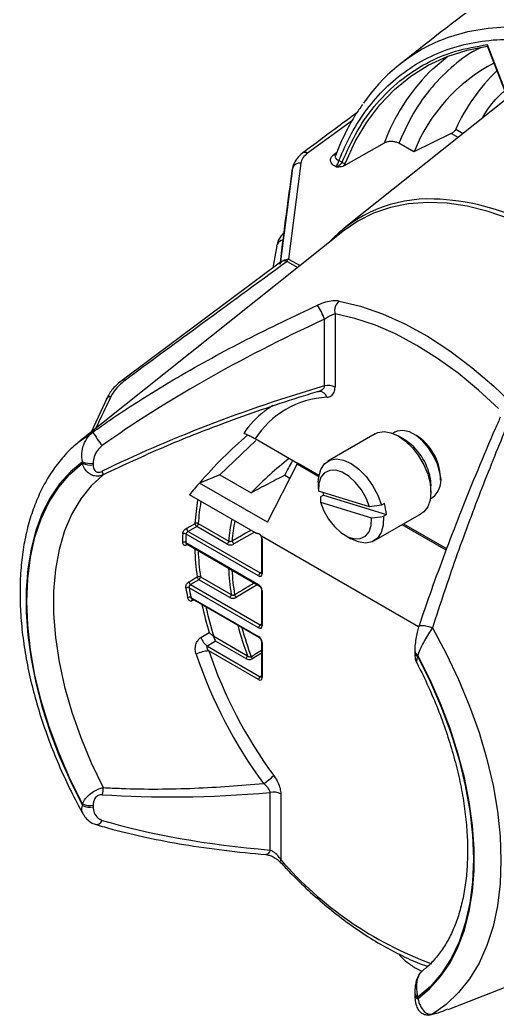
# Model space of a CAD drawing. Extents: x 8 to 113, y 0 to 87.
# Drawn here: x 10.37 to 13.21, y 2.45 to 8.39 of the extents above; entities that cross this region are included whole.
import ezdxf

# ---------------------------------------------------------------- set-up
doc = ezdxf.new("R2010")
doc.units = 0
doc.header["$MEASUREMENT"] = 0
doc.layers.add('OBJECT', color=7, linetype='CONTINUOUS')

msp = doc.modelspace()

# ---------------------------------------------------------------- linework, layer by layer
at = {"layer": 'OBJECT'}
for p, q in [((13.1526, 8.2376), (13.3171, 7.8134)), ((13.1528, 8.2451), (13.3192, 7.8161)), ((13.2736, 7.9257), (12.3003, 7.1492)), ((12.3489, 7.7929), (12.0817, 7.5983)), ((12.9649, 7.7398), (13.0095, 7.715)), ((12.9385, 7.7143), (12.7164, 7.6058)), ((12.9798, 7.6913), (12.9385, 7.7143)), ((12.2367, 7.5882), (12.2563, 7.6024)), ((12.5382, 7.6572), (12.2968, 7.5204)), ((12.7164, 7.6058), (12.6257, 7.6564)), ((12.2685, 7.554), (12.2878, 7.5432)), ((11.9904, 7.5026), (11.9173, 6.9323)), ((11.9922, 7.508), (11.9192, 6.9365)), ((12.0418, 7.5384), (11.968, 6.9648)), ((11.992, 7.5066), (11.9904, 7.5026)), ((11.9982, 7.5233), (11.9922, 7.508)), ((11.9948, 7.5203), (11.9923, 7.5084)), ((11.9969, 7.5238), (11.9949, 7.518)), ((12.0008, 7.5299), (11.9982, 7.5233)), ((12.2544, 7.5136), (12.2479, 7.5172)), ((12.2916, 7.1296), (10.7255, 5.8803)), ((11.8982, 7.0443), (11.8752, 6.9136)), ((11.9279, 6.953), (10.9776, 6.2433)), ((11.9604, 6.9513), (12.0229, 6.9152)), ((11.968, 6.9648), (12.0369, 6.9264)), ((12.1827, 6.2094), (12.1827, 6.6065)), ((12.2457, 6.6391), (12.2457, 6.2013)), ((10.8861, 6.1375), (10.7919, 5.9332)), ((12.1493, 6.1751), (12.1511, 6.1758)), ((10.7255, 5.8803), (10.8019, 5.9331)), ((11.5594, 5.6781), (11.7736, 5.8834)), ((12.0217, 5.7459), (11.7686, 5.8921)), ((12.4857, 5.9227), (12.2029, 5.7594)), ((12.6027, 5.9324), (12.5898, 5.925)), ((12.6586, 5.8886), (12.6233, 5.909)), ((12.7293, 5.9131), (12.7152, 5.9213)), ((10.74, 5.7466), (10.74, 5.7561)), ((10.803, 5.748), (10.803, 5.7386)), ((11.8425, 5.3946), (12.0197, 5.7408)), ((12.1482, 5.6666), (12.0197, 5.7408)), ((12.0225, 5.75), (12.1499, 5.6764)), ((11.5594, 5.6781), (11.4366, 5.6289)), ((11.5594, 5.6781), (11.7456, 5.5706)), ((11.9456, 5.6752), (11.9768, 5.6571)), ((12.8135, 5.6572), (12.8177, 5.6131)), ((12.8742, 5.6457), (12.8742, 5.6621)), ((11.8425, 5.3946), (11.4366, 5.6289)), ((12.1459, 5.6335), (12.1459, 5.5927)), ((12.8177, 5.5723), (12.8177, 5.6131)), ((11.7721, 5.3317), (11.3779, 5.5593)), ((12.4518, 5.4871), (12.1462, 5.5811)), ((12.1588, 5.5457), (12.1583, 5.5145)), ((12.1765, 5.5559), (12.1588, 5.5457)), ((12.1765, 5.5559), (12.5517, 5.4404)), ((12.8148, 5.5353), (12.8276, 5.5427)), ((12.1583, 5.5145), (12.4638, 5.4205)), ((12.522, 5.4968), (12.4518, 5.4871)), ((12.5396, 5.507), (12.522, 5.4968)), ((12.4779, 5.2831), (12.7607, 5.4463)), ((12.534, 5.4302), (12.5517, 5.4404)), ((11.421, 5.3688), (11.3701, 5.3399)), ((11.6024, 5.2641), (11.421, 5.3688)), ((11.4303, 5.3864), (11.6117, 5.2817)), ((12.9073, 5.2284), (12.6453, 5.3797)), ((12.6546, 5.3851), (12.9106, 5.2373)), ((11.7899, 5.0746), (11.3573, 5.3243)), ((11.3701, 5.3399), (11.7992, 5.0922)), ((11.7662, 5.3351), (11.6423, 5.2652)), ((11.8066, 5.3019), (11.8066, 5.0929)), ((12.7442, 4.7705), (11.8074, 5.3113)), ((11.811, 5.2958), (11.811, 5.0868)), ((12.305, 5.3171), (12.3404, 5.2967)), ((11.3561, 5.2732), (11.7899, 5.0228)), ((11.3668, 5.262), (11.3572, 5.2589)), ((11.36, 5.2659), (11.793, 5.0159)), ((11.4337, 5.052), (11.384, 5.0224)), ((11.6175, 4.946), (11.4337, 5.052)), ((11.443, 5.0696), (11.6268, 4.9635)), ((11.7992, 5.0922), (11.8066, 5.0988)), ((11.8066, 5.0929), (11.8066, 5.0927)), ((11.7899, 4.7652), (11.3762, 5.004)), ((11.384, 5.0224), (11.7992, 4.7827)), ((11.7822, 5.0222), (11.6571, 4.9472)), ((11.8066, 4.9925), (11.8066, 4.7834)), ((11.3856, 4.9467), (11.7899, 4.7133)), ((11.4052, 4.9303), (11.3921, 4.9265)), ((11.393, 4.9374), (11.793, 4.7065)), ((11.811, 4.9863), (11.811, 4.7773)), ((11.7992, 4.7827), (11.8066, 4.7893)), ((11.4462, 4.707), (11.4948, 4.7374)), ((11.5221, 4.7144), (11.7229, 4.5986)), ((11.5338, 4.6848), (11.485, 4.6546)), ((11.485, 4.6546), (11.7992, 4.4732)), ((11.7136, 4.581), (11.5338, 4.6848)), ((11.8066, 4.683), (11.8066, 4.474)), ((11.811, 4.6769), (11.811, 4.4678)), ((11.7899, 4.4557), (11.4929, 4.6271)), ((11.8066, 4.6139), (11.7549, 4.5813)), ((12.7211, 4.6275), (12.7211, 4.6268)), ((12.7211, 4.6268), (12.7211, 4.6174)), ((12.7386, 4.6023), (12.7386, 4.5929)), ((11.7992, 4.4732), (11.8066, 4.4798)), ((11.8592, 3.4387), (11.8592, 3.782)), ((11.9222, 3.7739), (11.9222, 3.3811)), ((10.74, 3.7048), (10.74, 3.7143)), ((10.803, 3.7062), (10.803, 3.6968)), ((12.9197, 2.4875), (14.5927, 3.1436)), ((12.7746, 2.7248), (12.7637, 2.7147)), ((12.7637, 2.7147), (12.769, 2.7189)), ((12.7211, 2.585), (12.7211, 2.5756)), ((12.7386, 2.5605), (12.7386, 2.5511)), ((12.8118, 2.4556), (12.8216, 2.4578)), ((12.8119, 2.4556), (12.8258, 2.4601))]:
    msp.add_line(p, q, dxfattribs=at)
at = {"layer": 'OBJECT', "flags": 128}
for points in [[(12.8655, 8.2669), (12.9221, 8.2889), (13.0378, 8.3228), (13.1592, 8.3441), (13.2857, 8.3527), (13.4167, 8.3485), (13.5517, 8.3316), (13.6899, 8.3021), (13.8308, 8.26), (13.9339, 8.2219)], [(12.3082, 7.5392), (12.3666, 7.6664), (12.4351, 7.7824), (12.5133, 7.8866), (12.6008, 7.9783), (12.6971, 8.0572), (12.8017, 8.1227), (12.914, 8.1746), (13.0335, 8.2125), (13.1534, 8.2355)], [(12.8074, 8.0805), (12.8287, 8.1012), (12.9179, 8.1761)], [(12.0541, 7.5991), (12.053, 7.5985), (12.0509, 7.597)], [(11.9904, 7.5026), (11.9889, 7.4931), (11.9889, 7.4917)], [(13.2852, 7.2057), (13.1586, 7.2495), (13.0343, 7.2805), (12.9133, 7.2984), (12.7962, 7.3032), (12.6837, 7.2947), (12.5766, 7.2732), (12.4756, 7.2387), (12.3812, 7.1914), (12.2941, 7.1316), (12.2916, 7.1296)], [(11.8982, 7.0443), (11.8998, 7.0519), (11.9001, 7.0526)], [(12.2693, 6.7144), (12.3978, 6.6838), (12.5291, 6.6385), (12.6622, 6.5789), (12.7961, 6.5054), (12.9298, 6.4185), (13.0622, 6.319), (13.1924, 6.2075), (13.3194, 6.085)], [(13.2199, 6.0738), (13.1012, 6.1837), (12.9799, 6.2835), (12.8569, 6.3727), (12.733, 6.4505), (12.6091, 6.5164), (12.486, 6.5701), (12.3646, 6.6111), (12.2457, 6.6391)], [(11.8267, 6.0592), (11.837, 6.067), (11.8753, 6.0926)], [(12.8701, 5.6899), (12.8562, 5.7411), (12.8335, 5.792), (12.8033, 5.8396), (12.7676, 5.8807), (12.7286, 5.9128), (12.6888, 5.934), (12.6506, 5.9428), (12.6165, 5.9387), (12.6027, 5.9324)], [(12.4857, 5.9227), (12.5012, 5.9298), (12.538, 5.9355), (12.579, 5.9287), (12.6223, 5.9096), (12.6656, 5.8792), (12.7067, 5.8391), (12.7437, 5.7912), (12.7747, 5.7379), (12.798, 5.682), (12.8126, 5.6262)], [(12.1459, 5.6335), (12.148, 5.6651), (12.1602, 5.7097), (12.1826, 5.7436), (12.214, 5.7649), (12.2526, 5.7723), (12.2962, 5.7654), (12.3423, 5.7447), (12.3883, 5.7112), (12.4315, 5.667), (12.4696, 5.6145), (12.5003, 5.5566), (12.522, 5.4968)], [(10.74, 5.7561), (10.6679, 5.6955), (10.6035, 5.6236), (10.5474, 5.541), (10.5001, 5.4483), (10.4618, 5.3461), (10.4328, 5.2352), (10.4134, 5.1165), (10.4036, 4.9906), (10.4036, 4.8587), (10.4134, 4.7216), (10.4328, 4.5804), (10.4618, 4.4361), (10.5001, 4.2897), (10.5474, 4.1423), (10.6035, 3.9949), (10.6679, 3.8488), (10.74, 3.7048)], [(10.74, 3.7143), (10.6648, 3.8659), (10.5983, 4.0198), (10.5411, 4.1748), (10.4936, 4.3296), (10.4563, 4.483), (10.4294, 4.6337), (10.4132, 4.7805), (10.4078, 4.9223), (10.4132, 5.0577), (10.4294, 5.1858), (10.4563, 5.3055), (10.4936, 5.4158), (10.5411, 5.5158), (10.5983, 5.6048), (10.6648, 5.6819), (10.74, 5.7466)], [(12.4518, 5.4871), (12.4315, 5.5393), (12.403, 5.5889), (12.3682, 5.6329), (12.3293, 5.6683), (12.2889, 5.6929), (12.2495, 5.7051), (12.2136, 5.704), (12.1837, 5.6897), (12.1617, 5.6632), (12.1489, 5.6263), (12.1462, 5.5811)], [(10.864, 5.6785), (10.7923, 5.6128), (10.7296, 5.5346), (10.6765, 5.4445), (10.6335, 5.3435), (10.6008, 5.2323), (10.5789, 5.112), (10.5679, 4.9835), (10.5679, 4.8482), (10.5789, 4.707), (10.6008, 4.5614), (10.6335, 4.4126), (10.6765, 4.2618), (10.7296, 4.1105), (10.7923, 3.9599), (10.864, 3.8114)], [(12.8126, 5.6262), (12.8177, 5.5733), (12.813, 5.526), (12.7988, 5.4867), (12.7758, 5.4573), (12.7607, 5.4463)], [(12.1583, 5.5145), (12.1785, 5.4624), (12.207, 5.4127), (12.2418, 5.3687), (12.2807, 5.3333), (12.3212, 5.3087), (12.3606, 5.2966), (12.3964, 5.2977), (12.4263, 5.3119), (12.4484, 5.3384), (12.4612, 5.3754), (12.4638, 5.4205)], [(12.534, 5.4302), (12.5328, 5.3774), (12.5206, 5.3328), (12.4981, 5.2989), (12.4667, 5.2776), (12.4281, 5.2702), (12.3846, 5.277), (12.3404, 5.2967)], [(12.7441, 4.7699), (12.7475, 4.7745), (12.7551, 4.7779), (12.7661, 4.7792), (12.7798, 4.7785), (12.7951, 4.7756), (12.8108, 4.7709), (12.8258, 4.7647)], [(12.8258, 4.7647), (12.9082, 4.6119), (12.9824, 4.456), (13.0479, 4.2981), (13.1042, 4.1395), (13.1508, 3.9813), (13.1875, 3.8247), (13.2138, 3.6709), (13.2297, 3.521), (13.235, 3.3762), (13.2297, 3.2375), (13.2138, 3.1059), (13.1875, 2.9826), (13.1508, 2.8683), (13.1042, 2.7639), (13.0479, 2.6703), (12.9824, 2.588), (12.9082, 2.5178), (12.8258, 2.4601)], [(12.7386, 2.5511), (12.8108, 2.6117), (12.8752, 2.6835), (12.9312, 2.7661), (12.9786, 2.8588), (13.0169, 2.961), (13.0459, 3.0719), (13.0653, 3.1907), (13.0751, 3.3165), (13.0751, 3.4484), (13.0653, 3.5855), (13.0459, 3.7268), (13.0169, 3.8711), (12.9786, 4.0175), (12.9312, 4.1649), (12.8752, 4.3122), (12.8108, 4.4584), (12.7386, 4.6023)], [(12.7386, 4.5929), (12.8139, 4.4413), (12.8804, 4.2874), (12.9376, 4.1324), (12.985, 3.9775), (13.0224, 3.8241), (13.0492, 3.6734), (13.0655, 3.5266), (13.0709, 3.3849), (13.0655, 3.2495), (13.0492, 3.1214), (13.0224, 3.0017), (12.985, 2.8914), (12.9376, 2.7913), (12.8804, 2.7024), (12.8139, 2.6252), (12.7386, 2.5605)], [(10.8199, 3.5908), (10.821, 3.5905), (10.83, 3.5907), (10.8397, 3.5953), (10.8491, 3.6038), (10.8576, 3.6157)], [(11.8592, 3.4387), (11.8543, 3.4276), (11.8484, 3.4191), (11.842, 3.4136), (11.8354, 3.4114), (11.8336, 3.4114)], [(11.9222, 3.3811), (11.9198, 3.3751), (11.9189, 3.3702), (11.9195, 3.3664), (11.9206, 3.3648)]]:
    msp.add_lwpolyline(points, dxfattribs=at)
at = {"layer": 'OBJECT'}
for centre, radius, start, end in [((13.2824, 7.3031), 1.0501, 113.38966, 145.62268), ((13.6808, 7.2278), 1.2207, 135.68825, 159.40591), ((13.6652, 7.2288), 1.0209, 117.56325, 158.32961), ((13.9521, 7.304), 1.0791, 133.40631, 156.18006), ((12.0671, 7.5705), 0.0314, 62.26496, 114.4523), ((12.2451, 7.6042), 0.0181, 242.40043, 293.5507), ((12.223, 7.5553), 0.0455, 303.25695, 358.37595), ((12.3009, 7.5557), 0.018, 223.65961, 293.94103), ((13.7043, 6.9417), 1.8033, 161.69911, 161.88045), ((12.0372, 7.4902), 0.0484, 84.48268, 158.43204), ((12.8065, 6.5084), 0.8159, 87.95053, 137.47003), ((12.7869, 5.9294), 1.3952, 63.50077, 87.99751), ((11.9414, 7.0352), 0.0449, 98.71001, 157.23394), ((12.3184, 6.6577), 0.0751, 130.83277, 194.34005), ((11.8144, 6.4761), 0.3908, 19.503, 33.24445), ((12.2031, 6.1184), 0.0932, 62.79547, 102.61817), ((12.2238, 5.6006), 0.5406, 92.77345, 147.371), ((12.1503, 6.1265), 0.0494, 16.51679, 89.01018), ((12.1867, 5.5958), 0.5868, 127.84114, 145.83336), ((11.3042, 6.2186), 0.5778, 209.61734, 219.37703), ((12.4738, 5.5974), 0.3449, 9.99132, 57.60959), ((12.5659, 5.6514), 0.3085, 1.97467, 58.01994), ((12.4951, 5.4373), 0.5988, 147.07594, 156.59947), ((10.7826, 5.8389), 0.0932, 242.79557, 282.61803), ((10.7826, 5.8295), 0.0932, 242.79557, 282.61803), ((10.7926, 5.6675), 0.0722, 8.76681, 25.84333), ((12.7452, 5.6462), 0.1323, 308.53272, 19.29074), ((12.6649, 5.3111), 1.2567, 169.93775, 176.49524), ((12.5485, 5.6596), 0.3862, 192.93592, 195.58431), ((12.6797, 5.3096), 1.2517, 170.31979, 176.4844), ((12.204, 5.4119), 0.3488, 4.69096, 15.82467), ((12.6219, 5.2078), 1.0129, 168.27578, 175.82011), ((11.3894, 5.363), 0.0301, 187.78098, 230.06791), ((11.4189, 5.3674), 0.0221, 58.89245, 112.23309), ((11.4404, 5.3919), 0.0301, 187.63942, 230.03894), ((11.407, 5.3875), 0.0234, 306.9003, 357.14406), ((12.6303, 5.2072), 1.0015, 168.7132, 175.57422), ((12.8248, 5.2644), 1.4886, 177.64343, 179.62941), ((11.3461, 5.3048), 0.0225, 60.20426, 112.5253), ((12.8307, 5.2637), 1.4747, 177.6431, 179.62971), ((11.814, 5.3026), 0.00749, 185.50699, 245.85199), ((11.3453, 5.2526), 0.0232, 62.41647, 113.00482), ((11.3666, 5.2587), 0.00943, 131.89181, 178.65756), ((13.1807, 5.3045), 1.7732, 182.15836, 187.65947), ((11.5883, 5.2828), 0.0234, 306.9003, 357.14406), ((11.6617, 5.2882), 0.0301, 187.14664, 229.95307), ((13.2056, 5.3058), 1.7783, 182.56919, 187.63208), ((13.1314, 5.2018), 1.5233, 183.02134, 189.0001), ((13.1585, 5.2037), 1.5308, 183.5199, 189.04719), ((11.435, 5.0433), 0.0275, 72.93014, 115.05835), ((11.4525, 5.0756), 0.0301, 194.12906, 231.32933), ((11.4197, 5.0707), 0.0234, 306.8988, 357.14556), ((11.8132, 5.0735), 0.0234, 126.89953, 177.1463), ((11.8141, 5.0937), 0.00759, 187.82273, 245.65039), ((11.3686, 4.9768), 0.0282, 74.37797, 115.30921), ((13.3759, 5.3049), 2.0419, 188.5215, 190.16456), ((11.4028, 5.0459), 0.0301, 194.24021, 231.35245), ((13.3765, 5.3037), 2.0227, 188.5212, 190.16487), ((11.7971, 5.0219), 0.0073, 173.24619, 235.3748), ((11.8138, 4.9931), 0.00731, 184.81416, 246.7272), ((11.3789, 4.9178), 0.0297, 77.01708, 115.74623), ((11.4031, 4.9285), 0.0112, 136.27311, 190.33899), ((11.6034, 4.9646), 0.0234, 306.8988, 357.14556), ((11.6758, 4.9707), 0.03, 195.04265, 231.52101), ((13.7, 5.3917), 2.3002, 192.26248, 196.52676), ((13.7372, 5.4), 2.3187, 192.70929, 197.19797), ((13.6484, 5.3063), 2.0515, 194.86292, 200.18), ((13.6731, 5.313), 2.0575, 195.4115, 200.48452), ((11.8132, 4.764), 0.0234, 126.89803, 177.1478), ((11.8138, 4.784), 0.0073, 184.56005, 246.75883), ((11.5561, 4.7479), 0.1173, 200.42982, 232.72444), ((11.5208, 4.693), 0.0215, 86.41922, 96.43057), ((11.5044, 4.7146), 0.0177, 345.19098, 359.46494), ((11.7974, 4.7126), 0.00753, 174.22191, 233.68587), ((11.8138, 4.6836), 0.00731, 184.81416, 246.7272), ((11.5008, 4.449), 0.1783, 92.52557, 117.80043), ((14.0736, 5.5003), 2.8023, 198.59383, 216.45371), ((14.0531, 5.4884), 2.7011, 198.59386, 216.45369), ((11.6995, 4.5997), 0.0234, 306.89922, 357.14514), ((11.772, 4.6043), 0.0287, 203.41548, 233.41555), ((12.7509, 4.6296), 0.0299, 185.4267, 245.89399), ((12.7508, 4.6201), 0.0299, 184.99481, 245.93314), ((11.8132, 4.4545), 0.0234, 126.89845, 177.14738), ((11.8138, 4.4745), 0.0073, 184.56005, 246.75883), ((11.6625, 4.0956), 0.3041, 301.11417, 315.77705), ((10.7378, 3.8085), 0.1263, 341.66693, 1.29481), ((11.8796, 3.691), 0.0932, 62.79547, 102.61817), ((10.7826, 3.7972), 0.0932, 242.79557, 282.61803), ((10.7826, 3.7877), 0.0932, 242.79557, 282.61803), ((13.5857, 4.8272), 2.2042, 221.00039, 249.67288), ((12.7507, 2.5877), 0.0297, 184.18058, 246.00347), ((12.7508, 2.5784), 0.0299, 185.1806, 245.9153)]:
    msp.add_arc(centre, radius, start, end, dxfattribs=at)
for centre, major_axis, ratio, start_param, end_param in [((15.4022, 5.6888), (5.5153, 1.3161), 0.337357, 2.111481, 2.454235), ((13.0282, 5.19), (3.4718, 0.8285), 0.337357, 1.735643, 2.163258), ((12.281, 4.3474), (0.7862, 1.6647), 0.62191, 0.89007, 1.074028), ((12.0129, 5.7433), (0.0074, 0.0131), 0.477465, 4.794175, 5.492307), ((12.1803, 4.2651), (0.9462, 2.0036), 0.62191, 1.14483, 1.188047), ((11.7896, 5.3078), (-0.015, 0.026), 0.586022, 3.934501, 4.515163), ((11.7896, 5.0995), (-0.0152, 0.0264), 0.568869, 2.3637, 3.919643), ((11.8002, 5.1056), (-0.0052, 0.015), 0.538958, 2.465976, 3.364268), ((11.7896, 4.9983), (-0.015, 0.026), 0.586022, 3.934501, 5.490445), ((11.7896, 4.79), (-0.0152, 0.0264), 0.568869, 2.3637, 3.919643), ((11.8002, 4.7961), (-0.0052, 0.015), 0.538958, 2.465976, 3.364268), ((11.7896, 4.6888), (-0.015, 0.026), 0.586022, 3.934501, 5.490445), ((11.7896, 4.4805), (-0.0152, 0.0264), 0.568869, 2.3637, 3.919643), ((11.8002, 4.4867), (-0.0052, 0.015), 0.538958, 2.465976, 3.364268), ((13.0282, 5.19), (3.4718, 0.8285), 0.337357, 3.959263, 4.289807), ((15.4022, 5.6888), (5.5153, 1.3161), 0.337357, 3.668286, 3.937132)]:
    msp.add_ellipse(centre, major_axis=major_axis, ratio=ratio, start_param=start_param, end_param=end_param, dxfattribs=at)
for points, knots in [([(15.2197, 9.9761), (15.1033, 9.9008), (14.8029, 9.7064), (14.3266, 9.3815), (13.7902, 9.0032), (13.263, 8.6144), (12.8785, 8.3232), (12.6724, 8.1588), (12.6365, 8.1302)], [0, 0, 0, 0, 0.130614, 0.3372653, 0.5438032, 0.7501944, 0.9564046, 1, 1, 1, 1]), ([(12.2685, 7.554), (12.2924, 7.6087), (12.3406, 7.7189), (12.4342, 7.8625), (12.5443, 7.9895), (12.6717, 8.0957), (12.8151, 8.1794), (12.9724, 8.2387), (13.1417, 8.2725), (13.3207, 8.2808), (13.5063, 8.2631), (13.6841, 8.2261), (13.801, 8.1845), (13.8532, 8.166)], [0, 0, 0, 0, 0.088772, 0.178979, 0.270527, 0.364034, 0.458099, 0.55261, 0.647126, 0.741191, 0.834692, 0.926246, 1, 1, 1, 1]), ([(12.2878, 7.5432), (12.3169, 7.6076), (12.3752, 7.7369), (12.4921, 7.8985), (12.6293, 8.034), (12.7871, 8.1379), (12.9608, 8.2121), (13.0889, 8.2341), (13.1528, 8.2451)], [0, 0, 0, 0, 0.165461, 0.332207, 0.5, 0.667784, 0.834534, 1, 1, 1, 1]), ([(13.1143, 8.226), (13.1111, 8.2246), (13.0521, 8.1998), (12.9528, 8.1236), (12.8207, 7.9963), (12.7096, 7.841), (12.6536, 7.7178), (12.6257, 7.6564)], [0, 0, 0, 0, 0.014572, 0.262122, 0.509686, 0.755758, 1, 1, 1, 1]), ([(13.1528, 8.2451), (13.1524, 8.2435), (13.1518, 8.2405), (13.1524, 8.2385), (13.1527, 8.2376)], [0, 0, 0, 0, 0.543604, 1, 1, 1, 1]), ([(13.123, 7.8056), (13.1272, 7.8128), (13.1578, 7.8666), (13.2025, 7.922), (13.2479, 7.9624), (13.2564, 7.9699)], [0, 0, 0, 0, 0.112305, 0.834724, 1, 1, 1, 1]), ([(12.4088, 7.8869), (12.395, 7.8674), (12.3592, 7.8166), (12.31, 7.725), (12.2703, 7.6425), (12.2525, 7.5922), (12.2487, 7.5814)], [0, 0, 0, 0, 0.215499, 0.560292, 0.905585, 1, 1, 1, 1]), ([(12.3755, 7.838), (12.3379, 7.8104), (12.23, 7.731), (12.1235, 7.6511), (12.0541, 7.5991)], [0, 0, 0, 0, 0.348722, 1, 1, 1, 1]), ([(12.9649, 7.7398), (12.9638, 7.7377), (12.9614, 7.7335), (12.9552, 7.7264), (12.9479, 7.72), (12.942, 7.7161), (12.9391, 7.7146), (12.9385, 7.7143)], [0, 0, 0, 0, 0.243971, 0.488094, 0.725807, 0.945379, 1, 1, 1, 1]), ([(12.6257, 7.6564), (12.6197, 7.6591), (12.6077, 7.6646), (12.5851, 7.6677), (12.5628, 7.6663), (12.5471, 7.6619), (12.5401, 7.6582), (12.5382, 7.6572)], [0, 0, 0, 0, 0.238726, 0.477734, 0.707735, 0.921561, 1, 1, 1, 1]), ([(12.0509, 7.597), (12.0388, 7.5865), (12.0143, 7.5654), (12.0026, 7.5392), (11.9967, 7.526)], [0, 0, 0, 0, 0.49383, 1, 1, 1, 1]), ([(12.0112, 7.5526), (12.0103, 7.5517), (12.0072, 7.5488), (12.0064, 7.5452), (12.0058, 7.5427)], [0, 0, 0, 0, 0.289313, 1, 1, 1, 1]), ([(12.0817, 7.5983), (12.0713, 7.5891), (12.0504, 7.5707), (12.0447, 7.5492), (12.0418, 7.5384)], [0, 0, 0, 0, 0.498504, 1, 1, 1, 1]), ([(12.2479, 7.5172), (12.2407, 7.5221), (12.2262, 7.532), (12.2171, 7.551), (12.2189, 7.5711), (12.2308, 7.5825), (12.2367, 7.5882)], [0, 0, 0, 0, 0.250172, 0.500067, 0.749913, 1, 1, 1, 1]), ([(12.248, 7.5816), (12.2475, 7.5802), (12.2463, 7.5768), (12.2474, 7.5697), (12.2534, 7.561), (12.2635, 7.5563), (12.2685, 7.554)], [0, 0, 0, 0, 0.118962, 0.305994, 0.65275, 1, 1, 1, 1]), ([(12.2878, 7.5432), (12.2861, 7.5409), (12.2826, 7.5363), (12.2755, 7.5293), (12.269, 7.5237), (12.2638, 7.5197), (12.2589, 7.5162), (12.2559, 7.5145), (12.2544, 7.5136)], [0, 0, 0, 0, 0.250064, 0.499105, 0.634955, 0.762997, 0.884268, 1, 1, 1, 1]), ([(11.9889, 7.4917), (11.9769, 7.4055), (11.9516, 7.2236), (11.9297, 7.0415), (11.9182, 6.9457)], [0, 0, 0, 0, 0.474004, 1, 1, 1, 1]), ([(12.2968, 7.5204), (12.2955, 7.5197), (12.2897, 7.5169), (12.2746, 7.515), (12.2617, 7.5141), (12.2544, 7.5136)], [0, 0, 0, 0, 0.118324, 0.498391, 1, 1, 1, 1]), ([(12.2968, 7.5204), (12.2993, 7.5237), (12.3042, 7.5304), (12.3068, 7.5363), (12.3082, 7.5392)], [0, 0, 0, 0, 0.499883, 1, 1, 1, 1]), ([(11.9415, 7.1212), (11.9355, 7.1158), (11.913, 7.0954), (11.9055, 7.0707), (11.9001, 7.0525)], [0, 0, 0, 0, 0.26742, 1, 1, 1, 1]), ([(11.9604, 6.9513), (11.78, 6.8193), (11.4579, 6.5837), (11.1372, 6.3473), (10.9961, 6.2433)], [0, 0, 0, 0, 0.560011, 1, 1, 1, 1]), ([(11.9247, 6.9456), (11.9252, 6.9464), (11.9279, 6.9512), (11.9374, 6.9578), (11.9518, 6.964), (11.9627, 6.9645), (11.968, 6.9648)], [0, 0, 0, 0, 0.061739, 0.379602, 0.697468, 1, 1, 1, 1]), ([(11.9281, 6.9526), (11.931, 6.9544), (11.9374, 6.9582), (11.9491, 6.9569), (11.9571, 6.9529), (11.9604, 6.9513)], [0, 0, 0, 0, 0.344846, 0.734108, 1, 1, 1, 1]), ([(11.968, 6.9648), (11.968, 6.9648), (11.968, 6.9648), (11.9679, 6.9647), (11.9676, 6.9645), (11.9663, 6.9637), (11.962, 6.9606), (11.9582, 6.9567), (11.9552, 6.9536)], [0, 0, 0, 0, 0.002609, 0.007282, 0.022879, 0.079009, 0.290956, 1, 1, 1, 1]), ([(12.2693, 6.7144), (12.2575, 6.7155), (12.2339, 6.7175), (12.188, 6.7091), (12.1571, 6.6967), (12.1412, 6.6903)], [0, 0, 0, 0, 0.326541, 0.652944, 1, 1, 1, 1]), ([(10.8019, 5.9331), (10.8345, 5.9562), (10.9976, 6.0717), (11.3008, 6.261), (11.7164, 6.4896), (11.9994, 6.6233), (12.1412, 6.6903)], [0, 0, 0, 0, 0.077798, 0.389331, 0.69397, 1, 1, 1, 1]), ([(12.1827, 6.6065), (12.1911, 6.6122), (12.2071, 6.623), (12.229, 6.6342), (12.2402, 6.6375), (12.2457, 6.6391)], [0, 0, 0, 0, 0.364059, 0.694188, 1, 1, 1, 1]), ([(10.9771, 6.2429), (10.957, 6.2262), (10.9166, 6.1926), (10.8949, 6.1537), (10.884, 6.1341)], [0, 0, 0, 0, 0.49863, 1, 1, 1, 1]), ([(10.9961, 6.2433), (10.9775, 6.2282), (10.9401, 6.1979), (10.9194, 6.1627), (10.909, 6.145)], [0, 0, 0, 0, 0.498895, 1, 1, 1, 1]), ([(10.9772, 6.2427), (10.9776, 6.2431), (10.979, 6.2444), (10.9823, 6.2454), (10.9881, 6.2461), (10.9929, 6.2444), (10.9961, 6.2433)], [0, 0, 0, 0, 0.091391, 0.3305765, 0.5648025, 1, 1, 1, 1]), ([(12.1827, 6.2094), (12.1815, 6.2044), (12.179, 6.1945), (12.1667, 6.1822), (12.153, 6.1758), (12.1425, 6.1738), (12.14, 6.1733)], [0, 0, 0, 0, 0.246549, 0.4912197, 0.8763844, 1, 1, 1, 1]), ([(12.1977, 6.1405), (12.2067, 6.1425), (12.2247, 6.1463), (12.2422, 6.1683), (12.2446, 6.1907), (12.2457, 6.2013)], [0, 0, 0, 0, 0.345196, 0.691453, 1, 1, 1, 1]), ([(10.909, 6.145), (10.8854, 6.095), (10.8553, 6.0314), (10.8249, 5.9679), (10.8183, 5.9543)], [0, 0, 0, 0, 0.785645, 1, 1, 1, 1]), ([(12.14, 6.1733), (12.1028, 6.1618), (11.9166, 6.1043), (11.6094, 5.9981), (11.2201, 5.8455), (10.9829, 5.7342), (10.864, 5.6785)], [0, 0, 0, 0, 0.086248, 0.431389, 0.715149, 1, 1, 1, 1]), ([(10.8823, 6.1265), (10.8826, 6.1293), (10.883, 6.1334), (10.8854, 6.1365), (10.8862, 6.1375)], [0, 0, 0, 0, 0.696002, 1, 1, 1, 1]), ([(10.8862, 6.1375), (10.8863, 6.1377), (10.8873, 6.1392), (10.89, 6.1413), (10.8942, 6.1436), (10.9005, 6.1455), (10.9056, 6.1452), (10.909, 6.145)], [0, 0, 0, 0, 0.036929, 0.237547, 0.438175, 0.634673, 1, 1, 1, 1]), ([(13.3194, 6.085), (13.3129, 6.0698), (13.2937, 6.0246), (13.2239, 5.8578), (13.1112, 5.5767), (12.9642, 5.1848), (12.8719, 4.9047), (12.8258, 4.7647)], [0, 0, 0, 0, 0.037504, 0.11146, 0.407416, 0.703808, 1, 1, 1, 1]), ([(13.231, 6.0217), (13.2208, 5.9986), (13.1756, 5.8957), (13.0981, 5.7125), (13.0014, 5.4742), (12.9123, 5.2439), (12.833, 5.0281), (12.7779, 4.8707), (12.7499, 4.7873), (12.7441, 4.7699)], [0, 0, 0, 0, 0.060028, 0.267454, 0.462674, 0.64546, 0.81583, 0.961512, 1, 1, 1, 1]), ([(10.7282, 5.8805), (10.7179, 5.8728), (10.6818, 5.8458), (10.6271, 5.7888), (10.5646, 5.7104), (10.5104, 5.6221), (10.4643, 5.5251), (10.4267, 5.4196), (10.3979, 5.3063), (10.3782, 5.186), (10.3676, 5.0594), (10.3663, 4.9276), (10.3742, 4.7914), (10.3911, 4.6517), (10.417, 4.5093), (10.4515, 4.3653), (10.4945, 4.2203), (10.5455, 4.0753), (10.6045, 3.9312), (10.6693, 3.791), (10.7178, 3.7005), (10.7414, 3.6564)], [0, 0, 0, 0, 0.020756, 0.07301, 0.125566, 0.178601, 0.2322, 0.286351, 0.34097, 0.395934, 0.451115, 0.506409, 0.561732, 0.617029, 0.672278, 0.727471, 0.782609, 0.837696, 0.892743, 0.94776, 1, 1, 1, 1]), ([(10.74, 5.7561), (10.7376, 5.7726), (10.7325, 5.806), (10.7452, 5.8591), (10.769, 5.904), (10.7924, 5.9247), (10.8019, 5.9331)], [0, 0, 0, 0, 0.261321, 0.527902, 0.808326, 1, 1, 1, 1]), ([(11.7259, 5.9167), (11.6757, 5.872), (11.5749, 5.7824), (11.4828, 5.6802), (11.4366, 5.6289)], [0, 0, 0, 0, 0.498207, 1, 1, 1, 1]), ([(11.7686, 5.8921), (11.7647, 5.8943), (11.757, 5.8987), (11.7435, 5.9059), (11.7308, 5.9123), (11.7184, 5.9183), (11.7081, 5.9228), (11.7033, 5.9246), (11.7012, 5.9254)], [0, 0, 0, 0, 0.159898, 0.320834, 0.466381, 0.608639, 0.822533, 1, 1, 1, 1]), ([(10.8576, 5.8521), (10.8499, 5.8454), (10.831, 5.829), (10.812, 5.7955), (10.8036, 5.7667), (10.8031, 5.751), (10.803, 5.748)], [0, 0, 0, 0, 0.230481, 0.56858, 0.916913, 1, 1, 1, 1]), ([(10.864, 5.6785), (10.855, 5.6753), (10.8355, 5.6683), (10.805, 5.6707), (10.7773, 5.6842), (10.7552, 5.7077), (10.7444, 5.7304), (10.7406, 5.7444), (10.74, 5.7466)], [0, 0, 0, 0, 0.16721, 0.364972, 0.550352, 0.742656, 0.959322, 1, 1, 1, 1]), ([(10.803, 5.7386), (10.8036, 5.7304), (10.8046, 5.7175), (10.8127, 5.7033), (10.8219, 5.6959), (10.8328, 5.6929), (10.845, 5.6936), (10.8532, 5.6971), (10.8576, 5.6989)], [0, 0, 0, 0, 0.298811, 0.473694, 0.618554, 0.738235, 0.858033, 1, 1, 1, 1]), ([(11.9456, 5.6752), (11.9122, 5.6578), (11.8454, 5.623), (11.7788, 5.5881), (11.7456, 5.5706)], [0, 0, 0, 0, 0.500001, 1, 1, 1, 1]), ([(12.4638, 5.4205), (12.4641, 5.4205), (12.4875, 5.4238), (12.5109, 5.427), (12.534, 5.4302)], [0, 0, 0, 0, 0.013758, 1, 1, 1, 1]), ([(11.3375, 5.3256), (11.3375, 5.3264), (11.3378, 5.3299), (11.3397, 5.3367), (11.3447, 5.3456), (11.3516, 5.3535), (11.3569, 5.3571), (11.3596, 5.3589)], [0, 0, 0, 0, 0.064654, 0.299342, 0.533646, 0.766801, 1, 1, 1, 1]), ([(11.3596, 5.3589), (11.3675, 5.3634), (11.3844, 5.3731), (11.4014, 5.3827), (11.4105, 5.3879)], [0, 0, 0, 0, 0.463779, 1, 1, 1, 1]), ([(11.6318, 5.2845), (11.6397, 5.289), (11.6771, 5.3102), (11.7144, 5.3313), (11.7439, 5.348)], [0, 0, 0, 0, 0.211292, 1, 1, 1, 1]), ([(11.3701, 5.3399), (11.3696, 5.3397), (11.3676, 5.3387), (11.3642, 5.3364), (11.3607, 5.3326), (11.3581, 5.3284), (11.3576, 5.3257), (11.3573, 5.3243)], [0, 0, 0, 0, 0.073701, 0.314775, 0.54763, 0.773675, 1, 1, 1, 1]), ([(11.7721, 5.3317), (11.774, 5.3311), (11.7807, 5.3288), (11.7918, 5.3281), (11.8001, 5.3188), (11.805, 5.3138), (11.8074, 5.3113)], [0, 0, 0, 0, 0.14924, 0.508742, 0.752981, 1, 1, 1, 1]), ([(11.7911, 5.3264), (11.7903, 5.3265), (11.7858, 5.3269), (11.7789, 5.3285), (11.774, 5.3308), (11.7721, 5.3317)], [0, 0, 0, 0, 0.115323, 0.637717, 1, 1, 1, 1]), ([(11.7912, 5.3262), (11.7915, 5.3261), (11.7922, 5.3259), (11.7943, 5.3247), (11.7958, 5.3233), (11.7962, 5.3229)], [0, 0, 0, 0, 0.36176, 0.82007, 1, 1, 1, 1]), ([(11.7962, 5.3229), (11.7969, 5.3223), (11.7987, 5.3207), (11.8017, 5.3166), (11.8046, 5.3113), (11.8062, 5.3062), (11.8065, 5.3032), (11.8066, 5.3021), (11.8066, 5.3019)], [0, 0, 0, 0, 0.121838, 0.333734, 0.556485, 0.780748, 0.972555, 1, 1, 1, 1]), ([(11.3363, 5.274), (11.3365, 5.2714), (11.337, 5.2661), (11.3411, 5.2605), (11.3472, 5.2576), (11.353, 5.2577), (11.3564, 5.2587), (11.3572, 5.2589)], [0, 0, 0, 0, 0.232712, 0.465419, 0.698157, 0.930953, 1, 1, 1, 1]), ([(11.3561, 5.2732), (11.3561, 5.2729), (11.3561, 5.2713), (11.357, 5.2686), (11.3586, 5.2665), (11.3599, 5.266), (11.36, 5.266)], [0, 0, 0, 0, 0.096857, 0.522145, 0.962873, 1, 1, 1, 1]), ([(11.3597, 5.2661), (11.3597, 5.2661), (11.3597, 5.2661), (11.3599, 5.266), (11.3599, 5.2659)], [0, 0, 0, 0, 0.81162, 1, 1, 1, 1]), ([(11.6024, 5.2641), (11.605, 5.2629), (11.6103, 5.2605), (11.6204, 5.2594), (11.6307, 5.2605), (11.638, 5.2629), (11.6416, 5.2648), (11.6423, 5.2652)], [0, 0, 0, 0, 0.232588, 0.465093, 0.69943, 0.935279, 1, 1, 1, 1]), ([(11.6117, 5.2817), (11.6133, 5.2811), (11.6163, 5.2801), (11.6218, 5.2804), (11.6273, 5.2818), (11.6303, 5.2836), (11.6318, 5.2845)], [0, 0, 0, 0, 0.267269, 0.5128379, 0.7563559, 1, 1, 1, 1]), ([(11.3736, 5.0385), (11.3813, 5.0431), (11.3979, 5.053), (11.4145, 5.0629), (11.4233, 5.0682)], [0, 0, 0, 0, 0.4652587, 1, 1, 1, 1]), ([(11.8066, 5.0929), (11.8065, 5.0921), (11.8064, 5.0907), (11.8064, 5.0908), (11.8064, 5.0909)], [0, 0, 0, 0, 0.59624, 1, 1, 1, 1]), ([(11.3565, 5.0023), (11.3564, 5.0036), (11.3559, 5.0078), (11.3568, 5.0156), (11.3605, 5.0249), (11.3662, 5.0331), (11.3712, 5.0367), (11.3736, 5.0385)], [0, 0, 0, 0, 0.095671, 0.323993, 0.549161, 0.774592, 1, 1, 1, 1]), ([(11.384, 5.0224), (11.3834, 5.022), (11.3815, 5.021), (11.3787, 5.0183), (11.3763, 5.014), (11.3753, 5.0089), (11.3759, 5.0056), (11.3762, 5.004)], [0, 0, 0, 0, 0.100319, 0.310213, 0.530305, 0.765482, 1, 1, 1, 1]), ([(11.6468, 4.9629), (11.6545, 4.9676), (11.6929, 4.9907), (11.7318, 5.0141), (11.763, 5.0328), (11.7634, 5.033)], [0, 0, 0, 0, 0.1978318, 0.989151, 1, 1, 1, 1]), ([(11.793, 5.0159), (11.7939, 5.0153), (11.7959, 5.0141), (11.7994, 5.0104), (11.8027, 5.0056), (11.8052, 5.0002), (11.8064, 4.9954), (11.8065, 4.9933), (11.8066, 4.9925)], [0, 0, 0, 0, 0.1603053, 0.3265105, 0.5048696, 0.6900868, 0.8740255, 1, 1, 1, 1]), ([(11.366, 4.9446), (11.3669, 4.9415), (11.3686, 4.9353), (11.3746, 4.9287), (11.3823, 4.9253), (11.3885, 4.9255), (11.3917, 4.9264), (11.3921, 4.9265)], [0, 0, 0, 0, 0.242993, 0.485893, 0.730301, 0.969713, 1, 1, 1, 1]), ([(11.3931, 4.9374), (11.393, 4.9374), (11.3912, 4.9381), (11.3882, 4.9411), (11.3865, 4.9448), (11.3856, 4.9467)], [0, 0, 0, 0, 0.020994, 0.483793, 1, 1, 1, 1]), ([(11.6175, 4.946), (11.6201, 4.9447), (11.6254, 4.9423), (11.6355, 4.9412), (11.6456, 4.9423), (11.6528, 4.9448), (11.6563, 4.9467), (11.6571, 4.9472)], [0, 0, 0, 0, 0.234191, 0.46856, 0.698538, 0.924526, 1, 1, 1, 1]), ([(11.6268, 4.9635), (11.6277, 4.9629), (11.6298, 4.9614), (11.6338, 4.9601), (11.6384, 4.9598), (11.6431, 4.9607), (11.6456, 4.9622), (11.6468, 4.9629)], [0, 0, 0, 0, 0.163616, 0.376573, 0.582252, 0.791234, 1, 1, 1, 1]), ([(11.8066, 4.7834), (11.8065, 4.7826), (11.8064, 4.7813), (11.8064, 4.7814), (11.8064, 4.7814)], [0, 0, 0, 0, 0.5962527, 1, 1, 1, 1]), ([(12.7442, 4.7697), (12.741, 4.7593), (12.734, 4.7367), (12.7269, 4.6979), (12.7217, 4.6599), (12.7217, 4.6372), (12.7218, 4.6275)], [0, 0, 0, 0, 0.223835, 0.482492, 0.777126, 1, 1, 1, 1]), ([(12.8258, 4.7647), (12.8178, 4.753), (12.8018, 4.7294), (12.7777, 4.6872), (12.7545, 4.642), (12.7441, 4.616), (12.7386, 4.6023)], [0, 0, 0, 0, 0.223098, 0.450964, 0.711814, 1, 1, 1, 1]), ([(11.4176, 4.6067), (11.4153, 4.6161), (11.4108, 4.6347), (11.4144, 4.6638), (11.4253, 4.6882), (11.4376, 4.7013), (11.4448, 4.7061), (11.4462, 4.707)], [0, 0, 0, 0, 0.25715, 0.5132116, 0.7445024, 0.9536483, 1, 1, 1, 1]), ([(11.4948, 4.7374), (11.4949, 4.7373), (11.4995, 4.7324), (11.5076, 4.7249), (11.5157, 4.717), (11.5184, 4.7143)], [0, 0, 0, 0, 0.009123, 0.676068, 1, 1, 1, 1]), ([(11.5184, 4.7143), (11.5195, 4.7131), (11.5207, 4.7117), (11.5215, 4.7102), (11.5216, 4.7101)], [0, 0, 0, 0, 0.917951, 1, 1, 1, 1]), ([(11.5216, 4.7101), (11.5237, 4.7058), (11.5284, 4.6965), (11.5318, 4.6886), (11.5337, 4.6849), (11.5338, 4.6848)], [0, 0, 0, 0, 0.447472, 0.990904, 1, 1, 1, 1]), ([(11.793, 4.7065), (11.7939, 4.7059), (11.7959, 4.7046), (11.7994, 4.7009), (11.8027, 4.6961), (11.8052, 4.6907), (11.8064, 4.686), (11.8065, 4.6839), (11.8066, 4.683)], [0, 0, 0, 0, 0.160306, 0.326513, 0.504874, 0.690093, 0.874024, 1, 1, 1, 1]), ([(11.485, 4.6546), (11.4847, 4.6545), (11.4837, 4.6541), (11.4824, 4.653), (11.4816, 4.6518), (11.4809, 4.6499), (11.4808, 4.6476), (11.4819, 4.6426), (11.4856, 4.6355), (11.4903, 4.6301), (11.4929, 4.6271)], [0, 0, 0, 0, 0.031538, 0.091736, 0.151947, 0.169898, 0.279914, 0.361158, 0.647937, 1, 1, 1, 1]), ([(11.7136, 4.581), (11.7167, 4.5795), (11.723, 4.5766), (11.7347, 4.5754), (11.7461, 4.5768), (11.752, 4.5798), (11.7549, 4.5813)], [0, 0, 0, 0, 0.266582, 0.534174, 0.773429, 1, 1, 1, 1]), ([(11.7229, 4.5986), (11.7247, 4.597), (11.7281, 4.5941), (11.7339, 4.5915), (11.7389, 4.5908), (11.7428, 4.5913), (11.7447, 4.5924), (11.7457, 4.5929)], [0, 0, 0, 0, 0.290045, 0.546789, 0.725459, 0.862589, 1, 1, 1, 1]), ([(11.7457, 4.5929), (11.7532, 4.5977), (11.7735, 4.6105), (11.7938, 4.6234), (11.8066, 4.6314)], [0, 0, 0, 0, 0.369869, 1, 1, 1, 1]), ([(12.7213, 4.6175), (12.7212, 4.6144), (12.721, 4.6031), (12.7232, 4.5856), (12.7258, 4.5684), (12.7313, 4.56), (12.7322, 4.5588)], [0, 0, 0, 0, 0.150195, 0.548819, 0.932292, 1, 1, 1, 1]), ([(12.7386, 4.5929), (12.7354, 4.5831), (12.73, 4.5668), (12.7317, 4.561), (12.7324, 4.5586)], [0, 0, 0, 0, 0.595389, 1, 1, 1, 1]), ([(12.7316, 4.5582), (12.7363, 4.5491), (12.7639, 4.4963), (12.8099, 4.3982), (12.8662, 4.2637), (12.9148, 4.1287), (12.9556, 3.9944), (12.9882, 3.8616), (13.0127, 3.7315), (13.0287, 3.6049), (13.0364, 3.4828), (13.0357, 3.3662), (13.0269, 3.2558), (13.0101, 3.1524), (12.9856, 3.0567), (12.9538, 2.9693), (12.915, 2.8906), (12.8694, 2.8209), (12.8196, 2.7617), (12.7824, 2.7307), (12.7646, 2.716)], [0, 0, 0, 0, 0.012157, 0.07072, 0.129266, 0.187766, 0.246205, 0.30457, 0.362847, 0.421028, 0.479107, 0.53709, 0.594998, 0.652877, 0.710778, 0.768817, 0.827171, 0.886092, 0.945889, 1, 1, 1, 1]), ([(11.8066, 4.474), (11.8065, 4.4732), (11.8064, 4.4718), (11.8064, 4.4719), (11.8064, 4.4719)], [0, 0, 0, 0, 0.5962527, 1, 1, 1, 1]), ([(11.8804, 3.8835), (11.8815, 3.882), (11.8908, 3.8692), (11.9054, 3.8439), (11.9194, 3.8068), (11.9213, 3.7848), (11.9222, 3.7739)], [0, 0, 0, 0, 0.043244, 0.38492, 0.695334, 1, 1, 1, 1]), ([(10.74, 3.7143), (10.7451, 3.7249), (10.7541, 3.7439), (10.7811, 3.7715), (10.8119, 3.7927), (10.8411, 3.8057), (10.8576, 3.8098), (10.864, 3.8114)], [0, 0, 0, 0, 0.265567, 0.476871, 0.689089, 0.879262, 1, 1, 1, 1]), ([(10.864, 3.8114), (10.8998, 3.8096), (11.079, 3.8008), (11.3968, 3.8022), (11.6822, 3.8245), (11.8196, 3.8352)], [0, 0, 0, 0, 0.114681, 0.573753, 1, 1, 1, 1]), ([(11.8592, 3.782), (11.8576, 3.7874), (11.8542, 3.7988), (11.8407, 3.8167), (11.8282, 3.8285), (11.8205, 3.8345), (11.8196, 3.8352)], [0, 0, 0, 0, 0.2818254, 0.5911683, 0.9531379, 1, 1, 1, 1]), ([(10.8576, 3.7688), (10.8535, 3.7689), (10.8452, 3.7689), (10.8327, 3.7645), (10.8214, 3.7564), (10.8115, 3.7438), (10.8043, 3.7262), (10.8034, 3.7132), (10.803, 3.7062)], [0, 0, 0, 0, 0.1326366, 0.2661887, 0.3879339, 0.5358606, 0.751071, 1, 1, 1, 1]), ([(10.743, 3.6573), (10.7403, 3.6615), (10.7321, 3.6742), (10.7368, 3.6925), (10.74, 3.7048)], [0, 0, 0, 0, 0.330511, 1, 1, 1, 1]), ([(10.803, 3.6968), (10.8046, 3.6845), (10.8078, 3.6596), (10.8272, 3.6304), (10.8483, 3.6202), (10.8576, 3.6157)], [0, 0, 0, 0, 0.351627, 0.714778, 1, 1, 1, 1]), ([(10.7426, 3.6569), (10.7455, 3.6509), (10.7539, 3.6336), (10.777, 3.6123), (10.801, 3.5959), (10.8167, 3.5926), (10.8204, 3.5918)], [0, 0, 0, 0, 0.194836, 0.562298, 0.898237, 1, 1, 1, 1]), ([(10.8199, 3.5908), (10.8534, 3.5811), (10.9532, 3.5522), (11.1275, 3.511), (11.349, 3.4694), (11.5857, 3.4351), (11.7504, 3.4194), (11.8336, 3.4114)], [0, 0, 0, 0, 0.1043759, 0.3098749, 0.5281184, 0.7618021, 1, 1, 1, 1]), ([(11.8336, 3.4114), (11.8387, 3.4107), (11.8498, 3.4091), (11.872, 3.4009), (11.8968, 3.3865), (11.9139, 3.3727), (11.9203, 3.3651), (11.9205, 3.3648)], [0, 0, 0, 0, 0.182915, 0.400549, 0.680574, 0.989228, 1, 1, 1, 1]), ([(11.9222, 3.3811), (11.9163, 3.3893), (11.9033, 3.4076), (11.8811, 3.428), (11.8654, 3.4356), (11.8592, 3.4387)], [0, 0, 0, 0, 0.333233, 0.736993, 1, 1, 1, 1]), ([(11.9206, 3.3648), (11.9393, 3.3449), (11.9935, 3.2872), (12.0859, 3.1975), (12.1981, 3.099), (12.3126, 3.0093), (12.4285, 2.929), (12.5453, 2.8583), (12.6623, 2.7989), (12.7469, 2.7609), (12.7918, 2.7463), (12.7983, 2.7441)], [0, 0, 0, 0, 0.068363, 0.198065, 0.327854, 0.457724, 0.587679, 0.717718, 0.847827, 0.977974, 1, 1, 1, 1]), ([(12.6259, 2.8188), (12.628, 2.8158), (12.6414, 2.7972), (12.6766, 2.7676), (12.7207, 2.7357), (12.7533, 2.7206), (12.7645, 2.7154)], [0, 0, 0, 0, 0.069166, 0.432302, 0.804975, 1, 1, 1, 1]), ([(12.7621, 2.7123), (12.7592, 2.71), (12.7498, 2.7026), (12.7392, 2.6844), (12.7295, 2.6587), (12.7238, 2.6289), (12.7212, 2.6042), (12.7214, 2.5906), (12.7215, 2.5855)], [0, 0, 0, 0, 0.082837, 0.264883, 0.474792, 0.672546, 0.878031, 1, 1, 1, 1]), ([(12.7637, 2.7147), (12.7589, 2.71), (12.7485, 2.6996), (12.7371, 2.6732), (12.731, 2.6401), (12.7307, 2.6037), (12.7346, 2.5769), (12.7381, 2.5628), (12.7386, 2.5605)], [0, 0, 0, 0, 0.16721, 0.364972, 0.550351, 0.742656, 0.959323, 1, 1, 1, 1]), ([(12.7212, 2.5757), (12.7211, 2.5746), (12.7208, 2.561), (12.7234, 2.5349), (12.7303, 2.5049), (12.7458, 2.4786), (12.7663, 2.4615), (12.7907, 2.4537), (12.8112, 2.4536), (12.8207, 2.4584), (12.8226, 2.4594)], [0, 0, 0, 0, 0.016378, 0.208518, 0.451055, 0.599471, 0.721028, 0.844706, 0.968151, 1, 1, 1, 1]), ([(12.7386, 2.5511), (12.7435, 2.5359), (12.7533, 2.5054), (12.777, 2.4732), (12.8022, 2.4566), (12.819, 2.4591), (12.8258, 2.4601)], [0, 0, 0, 0, 0.261321, 0.527902, 0.808326, 1, 1, 1, 1]), ([(12.8258, 2.4601), (12.8286, 2.4607), (12.84, 2.4633), (12.8698, 2.4684), (12.8984, 2.4823), (12.918, 2.4918)], [0, 0, 0, 0, 0.092998, 0.378447, 1, 1, 1, 1])]:
    msp.add_open_spline(points, degree=3, knots=knots, dxfattribs=at)

doc.saveas('drawing.dxf')
